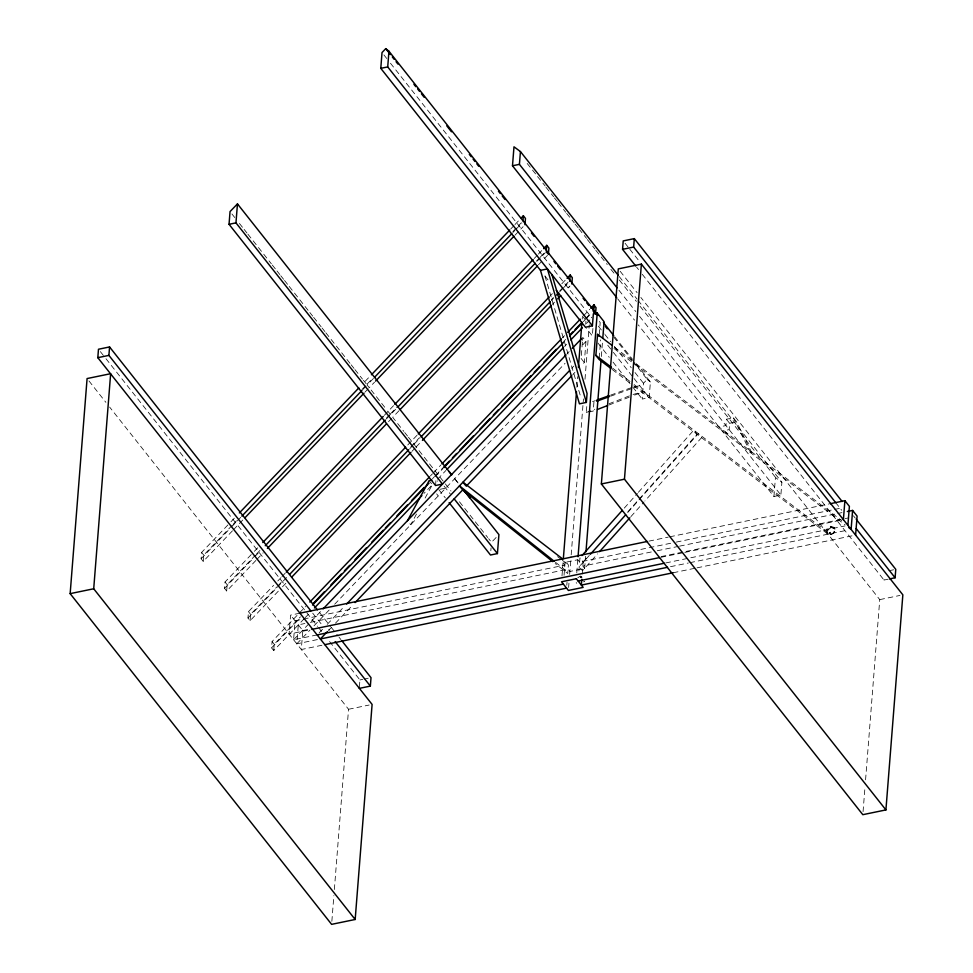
<?xml version="1.0" encoding="UTF-8"?>
<svg xmlns="http://www.w3.org/2000/svg" width="973" height="973" viewBox="0 0 973 973"><rect width="100%" height="100%" fill="white"/><g stroke="black" fill="none" stroke-linecap="round" stroke-linejoin="round"><path stroke-width="0.73" stroke-dasharray="4.87 3.65" d="M827.257 533.423L827.001 528.923L830.711 526.271L834.189 527.427C837.656 531.793 829.835 537.631 826.697 532.717L826.989 528.898M580.796 576.855L580.236 577.719A4.123 3.041 -38.3 0 1 581.696 577.415L580.236 576.15M830.747 526.284L830.942 527.573L827.561 529.628M833.897 531.234L834.311 532.28M232.474 530.808L203.235 561.409L201.131 558.745L201.63 552.421L229.932 522.817M203.235 561.409L203.734 555.084L232.024 525.469M255.911 560.448L226.673 591.049L224.532 588.337L225.031 582.012L253.321 552.409M226.673 591.049L227.171 584.724L255.461 555.121M278.302 591.183L250.11 620.689L247.969 617.989L248.468 611.652L273.62 585.345M250.11 620.689L250.608 614.364L276.806 586.95M304.245 618.646L273.729 650.572L271.589 647.86L272.087 641.535L298.285 614.133M273.729 650.572L274.228 644.248L300.426 616.846M299.83 613.197L290.586 615.106L289.09 634.08L312.649 629.215M317.149 634.907L293.591 639.772L295.087 620.798L290.586 615.106M317.417 639.577L296.801 643.834L298.297 624.873L304.902 623.498M298.297 624.861L302.798 630.553L301.302 649.526L321.917 645.269M331.854 921.322L333.873 895.574M334.359 889.517L348.541 709.268L109.633 407.079M359.378 686.987L359.937 679.957L327.95 639.504M435.551 485.515L436.05 479.178L437.655 481.221M490.83 550.767L491.049 547.945M561.993 575.943L563.026 562.795L577.804 559.743L579.628 562.053L674.848 542.399M576.843 387.23L577.682 376.636M582.207 319.12L582.438 316.091M564.048 575.311L565.179 560.886L568.39 564.948L567.721 573.523L555.145 563.513M581.343 355.449L582.413 341.888M582.535 340.392L582.766 337.376L585.977 341.438L584.323 362.528L581.185 365.812M585.71 324.252L585.941 321.26M566.797 585.223L567.028 582.292M568.621 587.522L568.962 583.143M569.655 574.386L571.078 556.337M571.187 554.817L583.459 398.93M585.004 379.251L589.297 324.763M593.931 402.214L593.226 411.08L586.305 412.503L586.999 403.649M592.922 328.436L592.326 335.916L585.466 327.244M576.77 572.89L577.804 559.743M578.923 570.969L579.957 557.833L583.18 561.895L581.915 577.913M599.259 334.493L600.195 322.513L598.48 320.348M599.222 357.967L600.645 339.893M310.314 622.379L568.062 569.169L569.886 571.467L584.664 568.414L585.612 556.313M601.338 356.519L602.53 341.389M636.293 364.109L650.402 381.951L649.173 397.629L642.241 399.052L643.481 383.253L647.203 379.361L633.265 361.737M733.362 417.806L749.295 450.098L752.506 454.16L736.573 421.868L733.362 417.806L726.43 419.229L725.931 425.566L718.998 426.989M726.43 419.229L729.641 423.304L729.142 429.628L722.221 431.051M773.949 496.498L775.445 477.512L781.891 482.292L780.881 495.062L773.949 496.498L638.276 324.885M863.063 811.652L864.973 787.425M865.569 779.847L879.75 599.611L640.842 297.422M888.167 579.203L884.019 580.054L884.348 575.846M584.189 581.355L584.092 581.684M827.682 530.881L827.768 530.674A4.123 3.041 -38.3 0 1 828.582 529.373L828.741 529.203M834.749 531.222L834.664 531.416A4.123 3.041 -38.3 0 1 833.849 532.717L833.691 532.888M829.142 532.949C832.304 530.09 829.714 536.305 829.251 532.73M416.48 514.048L410.703 524.727L407.492 520.664M425.128 498.03L432.34 484.676L423.997 493.408M624.289 508.113L637.388 493.42M638.397 492.289L693.798 430.127L697.021 434.189L627.5 512.175M583.18 561.895L588.215 556.252M589.297 555.449L579.263 566.663L582.474 570.725L597.556 553.88M627.67 512.576L698.346 433.593L701.557 437.655L645.014 500.852M630.881 516.639L644.004 501.971M230.978 521.723L235.174 517.332M365.118 381.355L370.36 375.87M510.789 228.923L513.926 225.639M514.985 224.544L519.168 220.153M233.082 524.374L238.312 518.889M361.98 389.492L366.164 385.101M367.222 384.007L372.452 378.533M512.88 231.586L521.273 222.817M201.131 558.745L230.382 528.144M231.428 527.062L240.818 517.222M362.99 389.395L366.116 386.111M373.45 378.436L367.162 385.016L369.266 387.68L374.508 382.194M512.856 232.559L514.96 230.37M516.006 229.275L521.942 223.072M233.52 529.713L242.922 519.874M365.082 392.046L368.22 388.762M514.96 235.223L523.109 226.697M254.367 551.314L259.609 545.829M384.323 415.325L393.749 405.461M534.177 258.514L537.327 255.23M538.373 254.135L542.569 249.745M256.507 554.014L260.703 549.636M386.463 418.037L389.601 414.753M390.659 413.659L396.948 407.079M536.318 261.226L539.468 257.942M540.514 256.836L544.71 252.457M224.532 588.337L253.771 557.736M254.817 556.641L258.988 552.275M386.378 418.986L396.85 408.028M537.303 261.056L540.453 257.76M542.545 255.571L545.33 252.652M256.957 559.353L263.221 552.798M388.519 421.686L391.657 418.414M398.991 410.74L392.703 417.32L403.807 431.367M538.397 264.863L542.593 260.472M544.685 258.283L547.471 255.364M277.804 580.954L280.954 577.658M282 576.563L285.138 573.279M407.76 444.977L417.186 435.101M550.28 295.841L552.372 293.639M561.81 283.775L565.994 279.385M277.852 585.855L283.094 580.37M410.947 446.583L419.327 437.814M551.375 299.648L553.467 297.446M559.755 290.866L568.147 282.097M247.969 617.989L288.689 575.359M409.815 448.626L412.953 445.342M413.987 444.247L420.287 437.668M551.302 300.572L553.406 298.37M559.694 291.791L562.832 288.507M563.878 287.412L568.767 282.304M282.486 586.816L287.704 581.355M411.956 451.338L415.094 448.054M416.14 446.96L421.37 441.474M552.396 304.379L554.501 302.177M569.983 285.977L568.123 287.923L570.044 286.062M299.331 613.039L305.619 606.459M430.37 475.979L432.462 473.79M433.508 472.696L440.854 465.021M562.443 337.838L564.547 335.649M583.411 315.909L589.699 309.329M432.511 478.692L434.603 476.502M435.649 475.408L442.995 467.733M563.537 341.645L565.629 339.455M585.551 318.621L590.793 313.136M271.589 647.86L299.927 618.208M435.32 476.539L442.666 468.852M583.314 321.686L585.405 319.497M586.464 318.402L591.462 313.16M305.23 617.612L308.198 614.51M437.582 479.19L445.975 470.421M564.474 346.473L566.566 344.284M586.5 323.437L590.696 319.047M293.591 639.772L321.041 611.068M567.064 353.795L569.156 351.606M296.801 643.834L309.949 630.09M313.999 625.858L329.47 609.682M334.676 604.233L565.045 363.33M582.839 344.722L585.977 341.438M319.168 632.791L323.206 628.57M327.244 624.338L344.576 606.179M571.698 368.317L573.79 366.128M328.436 630.516L331.465 627.342M335.503 623.121L353.017 604.78M572.817 374.569L574.909 372.379M496.133 537.485L491.499 542.289L488.677 538.714M577.719 577.889L580.212 576.138L584.25 578.011M830.541 527.938L830.747 527.853A4.123 3.041 -38.3 0 1 832.207 527.548L834.761 528.205M831.891 534.153L831.684 534.238A4.123 3.041 -38.3 0 1 830.224 534.542L830.018 534.542M586.305 412.503L594.807 409.219M608.976 403.759L631.647 395.014M633.058 394.466L644.248 391.389L632.912 395.768M608.818 405.06L631.489 396.315M592.545 401.642L595.33 400.645M610.606 395.135L632.815 387.132L639.748 385.697L634.189 387.704M610.582 396.218L632.803 388.203M580.139 394.977L544.989 276.04L547.75 275.468M729.641 423.304L736.573 421.868M440.149 489.285L445.695 488.142M648.882 541.134L668.232 537.132M669.728 536.828L828.728 504.002M295.087 620.798L564.851 565.106L563.026 562.795M676.332 542.083L833.229 509.694M834.603 509.414L842.788 507.724M651.326 551.971L582.839 566.116L584.664 568.414M657.261 550.754L678.059 546.461M679.543 546.145L836.439 513.756M837.826 513.476L841.973 512.613M302.798 630.553L312.041 628.643M661.093 556.58L843.7 518.877M845.087 518.597L847.86 518.025M661.008 557.298L683.338 552.688M684.834 552.384L841.949 519.947M665.8 562.929L845.014 525.931M670.506 566.687L688.337 563.002M689.821 562.698L848.225 529.993M673.219 572.744L695.549 568.135M697.045 567.831L854.16 535.393M359.937 679.957L362.71 679.385M364.097 679.093L368.244 678.242M888.836 570.762L894.382 569.619M348.541 709.268L369.156 705.024M879.75 599.611L899.952 595.44M830.711 534.639L830.151 533.873M832.414 527.548L831.307 526.989M614.389 347.166L634.834 362.771M636.026 363.683L841.876 520.75M613.987 348.48L633.228 363.16M634.432 364.072L845.087 524.812M612.613 368.171L632.912 383.654M634.104 384.566L824.8 530.103M612.236 369.497L632.535 384.992M633.727 385.904L828.011 534.165M557.565 556.617L561.178 559.39M562.382 560.314L568.39 564.948M555.486 562.285L564.498 569.46L567.721 573.523M647.203 379.361L650.402 381.951M834.068 528.108L834.202 528.217A4.123 3.041 -38.3 0 1 834.846 529.215L834.883 529.385M828.364 533.982L828.23 533.873A4.123 3.041 -38.3 0 1 827.585 532.876L827.549 532.705M853.443 515.799L855.328 518.183M835.649 502.579L841.754 510.302M625.104 243.286L628.862 248.042M629.799 249.234L640.149 262.321M636.646 267.174L638.531 269.545M642.289 274.301L884.019 580.054M620.166 271.272L637.084 292.666M619.181 276.49L637.047 299.088M637.996 300.28L781.891 482.292M527.159 163.464L536.719 175.322M537.497 176.539L545.184 186.025M545.962 187.254L553.649 196.741M554.428 197.957L557.407 201.496M558.186 202.712L565.714 212.236M566.651 213.428L574.338 222.902M575.116 224.131L578.096 227.67M578.886 228.886L586.561 238.373M587.351 239.589L595.026 249.076M595.817 250.304L607.249 264.547M610.862 269.339L615.714 275.25M619.327 280.042L636.403 301.423M640.015 306.215L775.603 477.488M618.925 290.209L635.819 311.579M639.577 316.322L780.881 495.062M725.432 431.903L728.643 435.965M617.624 298.76L634.518 320.129M614.668 336.743L632.535 359.353M613.756 337.059L632.341 360.569M383.909 54.914L386.719 58.477M390.477 63.233L591.754 317.806M598.334 326.137L603.978 333.277M604.914 334.469L610.558 341.608M614.328 346.364L631.258 367.782M635.016 372.537L643.481 383.253M607.736 345.208L612.443 351.168M613.379 352.36L633.155 377.366M634.092 378.558L649.173 397.629M583.301 317.174L585.016 319.351M544.989 276.04L548.748 280.796M597.981 343.068L609.28 357.359M613.039 362.126L629.993 383.557M632.815 387.132L642.241 399.052M581.112 358.465L584.323 362.528M576.186 582.584L576.746 583.289M458.088 482.961L453.54 477.208L458.891 484.128M231.915 213.951L234.736 217.514M239.431 223.449L243.189 228.205M244.126 229.397L246.947 232.961M247.884 234.152L271.37 263.841M272.306 265.033L276.064 269.789M277.001 270.968L279.823 274.544M280.759 275.724L283.581 279.287M284.517 280.479L288.276 285.235M289.212 286.415L308.928 311.36M309.876 312.552L312.686 316.116M313.634 317.307L321.139 326.806M322.087 327.998L324.897 331.562M325.833 332.754L350.256 363.634M351.192 364.826L354.014 368.39M354.95 369.582L362.467 379.081M363.403 380.273L366.225 383.836M371.114 390.015L386.853 409.925M387.777 411.093L390.562 414.607M404.732 432.547L407.517 436.05M408.441 437.23L444.393 482.705M445.342 483.897L450.986 491.049M459.463 501.776L487.728 537.522M444.089 486.111L450.39 494.089M438.762 489.577L445.342 497.908M429.129 480.613L431.538 483.666M436.658 493.883L438.264 495.914M319.29 612.236L330.577 626.515M331.525 627.707L338.105 636.026M339.042 637.218L340.927 639.602M328.801 629.507L329.361 630.212M312.71 613.185L322.221 625.213M100.353 351.618L105.048 357.553M105.996 358.745L317.612 626.417M318.548 627.609L322.306 632.365M88.957 380.942L105.875 402.336M201.63 552.421L203.734 555.084M225.031 582.012L227.171 584.724M248.468 611.652L250.608 614.364M272.087 641.535L274.228 644.248M584.165 581.282A4.123 3.041 -38.3 0 1 583.812 581.951"/><path stroke-width="1.46" d="M70.153 593.639L87.084 378.558L110.642 373.693L93.712 588.774L355.169 919.485L331.611 924.35L70.153 593.639L93.712 588.774M355.169 919.485L372.1 704.416L97.811 357.675L98.48 349.246L109.56 346.947L317.417 609.852M310.91 610.91L108.903 355.388L109.56 346.947M237.461 203.892L235.965 222.866L442.472 484.08L435.551 485.515L229.044 224.301L230.042 211.579L237.461 203.892L451.727 474.921L449.003 471.467M551.91 274.605L587.072 393.542L586.378 402.408L579.446 403.831L540.489 270.348L380.784 68.341L382.024 52.542L385.746 48.65L388.945 51.241L597.738 315.337M556.288 290.331L585.466 327.244L592.399 325.821L387.716 66.918L388.945 51.241M359.268 688.385L370.36 686.099L371.017 677.67L341.864 640.793M616.687 297.568L512.491 165.775L513.987 146.801L520.433 151.569L618.244 275.298M617.052 287.838L519.424 164.352L520.433 151.569M522.963 220.835L523.365 215.775L525.456 218.426L524.97 224.751M449.112 502.664L490.501 555.011L497.422 553.576L498.918 534.603L463.537 489.845M546.352 250.414L546.753 245.354L548.894 248.066L548.395 254.391M569.692 281.331L570.19 275.006L572.331 277.706L571.832 284.043M563.379 558.259L576.49 391.766M578.388 367.551L581.963 322.148M592.399 325.821L593.348 313.841L597.227 313.038L604.075 321.71L602.774 338.361M594.065 312.138L595.537 313.987L596.035 307.663L593.895 304.95L590.745 308.234M578.047 556.714L597.227 313.038M611.044 368.585L599.1 359.475L595.89 355.413L597.556 334.323L611.981 345.33M581.805 579.349L581.343 585.089L667.527 567.295M585.977 551.764L600.986 361.068M601.363 483.97L618.293 268.889L641.389 264.121L902.847 594.844L885.917 809.913L862.82 814.681L601.363 483.97L624.459 479.203L885.917 809.913M635.71 265.982L622.562 249.343L623.219 240.915L634.311 238.616L842.156 501.521M835.649 502.579L633.642 247.057L634.311 238.616M624.459 479.203L641.389 264.121M843.396 519.643L844.892 500.669L830.115 503.722M847.897 525.335L849.393 506.361L844.892 500.669M847.325 511.518L852.603 510.424L851.107 529.397L848.699 527.561M855.608 535.089L857.104 516.116L852.603 510.424M889.553 578.911L895.099 577.767L895.768 569.339L856.264 519.375M407.492 520.664L429.129 480.613L431.89 480.042M581.976 555.571L622.27 510.363M590.307 554.33L625.651 514.839M599.575 551.618L629.872 517.77M239.358 512.941L358.83 387.935M371.406 374.775L509.743 230.029M521.273 217.964L523.365 215.775M241.863 516.128L361.944 390.477M374.496 377.342L511.81 233.654M245.014 517.697L364.048 393.141M375.554 381.1L513.914 236.317M262.759 542.533L383.277 416.432M394.795 404.367L533.131 259.609M543.615 248.65L546.753 245.354M265.264 545.719L385.332 420.068M397.896 406.933L535.211 263.245M267.405 548.431L386.439 423.875M400.037 409.645L537.351 265.957M286.196 572.185L405.656 447.166M418.232 434.007L549.234 296.935M567.052 278.29L570.19 275.006M289.735 574.277L408.769 449.721M421.333 436.573L550.256 301.666M556.544 295.087L558.648 292.897M291.876 576.977L410.91 452.421M422.428 440.38L551.35 305.473M557.638 298.893L560.789 295.597M309.815 602.068L429.312 477.086M441.9 463.926L561.397 338.932M567.685 332.352L580.261 319.205M313.014 603.686L324.544 591.62M330.832 585.041L341.316 574.082M344.454 570.786L349.696 565.313M354.938 559.828L366.468 547.763M371.71 542.289L383.24 530.224M385.332 528.035L390.574 522.55M396.862 515.97L407.346 505.011M411.543 500.621L424.119 487.461M444.041 466.639L449.283 461.153M452.421 457.857L456.617 453.479M459.767 450.183L473.389 435.94M479.677 429.361L490.161 418.39M493.311 415.106L498.553 409.621M501.691 406.337L515.325 392.083M520.555 386.597L531.039 375.639M534.189 372.343L539.431 366.857M543.627 362.479L556.203 349.319M569.825 335.065L572.975 331.781M575.067 329.579L581.355 323.012M312.515 605.036L429.02 483.131M443.712 467.758L563.367 342.557M569.667 335.965L582.255 322.793M314.461 607.967L421.905 495.585M447.021 469.327L563.428 347.568M570.762 339.893L582.304 327.828M323.121 608.891L566.018 354.89M572.294 348.322L581.72 338.47M346.668 604.002L569.606 370.506M327.427 631.574L320.36 638.969L566.566 588.142M355.096 602.591L462.686 489.918L459.475 485.855L554.306 561.336M466.189 486.257L571.783 375.663M597.483 409.438L607.395 405.607M596.717 400.146L609.207 395.646M596.704 401.217L609.195 396.716M380.784 68.341L387.716 66.918M229.044 224.301L235.965 222.866M512.491 165.775L519.424 164.352M97.811 357.675L108.903 355.388M622.562 249.343L633.642 247.057M540.489 270.348L547.41 268.913L586.378 402.408M469.886 497.884L463.44 489.869M299.83 613.197L647.398 541.438M312.649 629.215L659.524 557.602M317.149 634.907L563.355 584.08M578.132 581.027L664.316 563.233M324.86 644.661L673.219 572.744M595.89 355.413L611.409 367.259M562.771 559.037L462.966 482.194L465.374 485.235M462.686 489.918L552.773 561.628M856.204 528.57L895.099 577.767M603.382 322.464L613.72 335.551M385.746 48.65L390.441 54.585M392.314 56.969L394.199 59.341M396.072 61.713L397.957 64.096M413.914 84.286L415.799 86.67M417.672 89.042L419.558 91.413M421.431 93.797L424.252 97.361M446.789 125.87L451.484 131.805M469.327 154.379L471.212 156.75M473.085 159.134L474.97 161.506M476.843 163.89L478.728 166.261M498.444 191.207L500.329 193.578M502.202 195.962L505.023 199.526M531.44 232.948L534.226 236.463M546.254 251.679L547.69 253.491M553.953 261.421L555.802 263.768M557.663 266.103L560.436 269.618M583.082 298.261L584.943 300.608M586.804 302.968L588.665 305.327M594.114 312.175L595.537 313.987M605.401 326.49L607.261 328.838M597.556 334.323L599.161 336.354M454.16 498.857L497.422 553.576M335.162 641.584L370.36 686.099M593.895 304.95L593.396 311.275L593.895 304.95M576.32 578.728L561.53 581.781L568.39 590.453L583.168 587.4L576.32 578.728"/></g></svg>
